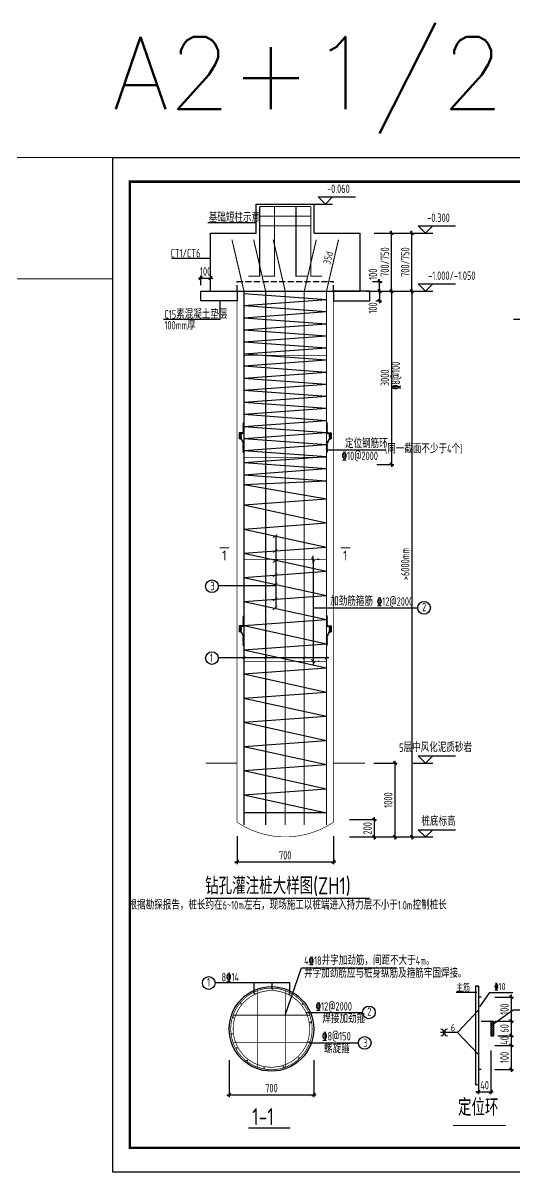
# Model space of a CAD drawing. Extents: x -3102990 to -851544, y -5293060 to -2540151.
# Drawn here: x -2544421 to -2524074, y -2672902 to -2625331 of the extents above; entities that cross this region are included whole.
import ezdxf
from ezdxf.enums import TextEntityAlignment as Align

# ---------------------------------------------------------------- set-up
doc = ezdxf.new("R2010")
doc.units = 0
doc.header["$LTSCALE"] = 1000
doc.header["$PDMODE"] = 1
doc.linetypes.add('DASH', pattern=[0.35, 0.25, -0.1])
doc.linetypes.add('DOTE', pattern=[2.42, 2, -0.2, 0.02, -0.2])
doc.layers.get('0').update_dxf_attribs({"linetype": 'CONTINUOUS'})
doc.layers.get('Defpoints').update_dxf_attribs({"linetype": 'CONTINUOUS'})
for name, color, linetype in [('5', 7, 'CONTINUOUS'), ('6', 3, 'CONTINUOUS'), ('AXIS', 253, 'DOTE'), ('BEAM_CON', 4, 'CONTINUOUS'), ('COLU', 7, 'CONTINUOUS'), ('DIM', 3, 'CONTINUOUS'), ('NUM', 7, 'CONTINUOUS'), ('PUB_TITLE', 4, 'CONTINUOUS'), ('REIN', 1, 'CONTINUOUS'), ('TEXT', 7, 'CONTINUOUS'), ('THICK', 6, 'CONTINUOUS'), ('THIN', 7, 'CONTINUOUS'), ('WELD', 7, 'CONTINUOUS')]:
    doc.layers.add(name, color=color, linetype=linetype)
doc.layers.add('yichutu', color=7, linetype='CONTINUOUS', true_color=0xffffff, plot=False)
doc.styles.add('HZTXT', font='txt.shx', dxfattribs={"width": 0.7, "height": 300, "bigfont": 'hztxt.shx'})
doc.styles.add('TSSD_Dimension', font='tssdeng.shx', dxfattribs={"width": 0.7, "bigfont": 'Hztxt.shx'})
doc.styles.add('TSSD_Label', font='tssdeng.shx', dxfattribs={"width": 0.75, "bigfont": 'hztxt.shx'})
doc.styles.add('TSSD_Rein', font='Tssdeng.shx', dxfattribs={"width": 0.75, "bigfont": 'hztxt.shx'})
doc.dimstyles.new('TSSD_10_100', dxfattribs={"dimtxt": 350, "dimasz": 100, "dimexe": 100, "dimexo": 250, "dimgap": 100, "dimtad": 1, "dimdec": 0, "dimlfac": 0.1, "dimzin": 0, "dimdsep": 46, "dimtxsty": 'TSSD_Dimension', "dimblk": 'ARCHTICK', "dimcen": 0, "dimdle": 100, "dimclrt": 7, "dimadec": 0, "dimazin": 0, "dimtfac": 1, "dimtdec": 0, "dimtix": 1, "dimtmove": 2, "dimatfit": 3, "dimldrblk": 'ARCHTICK', "dimfxl": 1, "dimtolj": 1, "dimtzin": 0, "dimarcsym": 0})
doc.dimstyles.new('TSSD_200_100', dxfattribs={"dimtxt": 350, "dimasz": 100, "dimexe": 100, "dimexo": 250, "dimgap": 100, "dimtad": 1, "dimdec": 0, "dimlfac": 2, "dimzin": 0, "dimdsep": 46, "dimtxsty": 'TSSD_Dimension', "dimblk": 'ARCHTICK', "dimcen": 0, "dimdle": 100, "dimclrt": 7, "dimadec": 0, "dimazin": 0, "dimtfac": 1, "dimtdec": 0, "dimtix": 1, "dimtmove": 2, "dimatfit": 3, "dimfxl": 1, "dimtolj": 1, "dimtzin": 0, "dimarcsym": 0})
doc.dimstyles.new('TSSD_25_100', dxfattribs={"dimtxt": 350, "dimasz": 100, "dimexe": 100, "dimexo": 250, "dimgap": 100, "dimtad": 1, "dimdec": 0, "dimlfac": 0.25, "dimzin": 0, "dimdsep": 46, "dimtxsty": 'TSSD_Dimension', "dimblk": 'ARCHTICK', "dimcen": 0, "dimdle": 100, "dimclrt": 7, "dimadec": 0, "dimazin": 0, "dimtfac": 1, "dimtdec": 0, "dimtix": 1, "dimtmove": 2, "dimatfit": 3, "dimfxl": 1, "dimtolj": 1, "dimtzin": 0, "dimarcsym": 0})
doc.dimstyles.new('TSSD_LEADER_STYLE_200.0', dxfattribs={"dimtxt": 700, "dimasz": 200, "dimexe": 200, "dimexo": 500, "dimgap": 0.09, "dimtad": 0, "dimtih": 1, "dimtoh": 1, "dimdec": 4, "dimzin": 0, "dimdsep": 46, "dimtxsty": 'Standard', "dimcen": 0.09, "dimdle": 200, "dimclrt": 7, "dimadec": 0, "dimazin": 0, "dimtfac": 1, "dimtdec": 4, "dimtofl": 0, "dimtmove": 0, "dimatfit": 3, "dimfxl": 1, "dimtolj": 1, "dimtzin": 0, "dimarcsym": 0})

# ---------------------------------------------------------------- blocks, each defined once
blk = doc.blocks.new('_ArchTick')
at = {"color": 0, "const_width": 0.5}
blk.add_lwpolyline([(-0.71, -0.71), (0.71, 0.71)], dxfattribs=at)
blk = doc.blocks.new('*D1799')
at = {"layer": 'Defpoints', "color": 0}
for p in [(-2531137, -2658312), (-2531141, -2659032), (-2529869, -2659032)]:
    blk.add_point(p, dxfattribs=at)
at = {"layer": 'DIM', "color": 0, "lineweight": -2}
for p, q in [((-2529869, -2658212), (-2529869, -2659132)), ((-2530887, -2658312), (-2529769, -2658312)), ((-2530891, -2659032), (-2529769, -2659032))]:
    blk.add_line(p, q, dxfattribs=at)
at = {"layer": 'DIM', "color": 0, "lineweight": -2, "xscale": 100, "yscale": 100, "zscale": 100}
for p, rotation in [((-2529869, -2658312), 90), ((-2529869, -2659032), 270)]:
    blk.add_blockref('_ArchTick', p, dxfattribs=dict(at, rotation=rotation))
at = {"layer": 'DIM', "color": 7, "insert": (-2530144, -2658672), "char_height": 350, "attachment_point": 5, "rotation": 90, "style": 'TSSD_Dimension'}
blk.add_mtext('\\A1;200', dxfattribs=at)
blk = doc.blocks.new('*D1800')
at = {"layer": 'Defpoints', "color": 0, "ltscale": 1.5}
for p in [(-2530183, -2636032), (-2529643, -2636032), (-2530183, -2636432)]:
    blk.add_point(p, dxfattribs=at)
at = {"layer": 'DIM', "color": 0, "lineweight": -2, "ltscale": 1.5}
for p, q in [((-2529643, -2636532), (-2529643, -2635932)), ((-2529933, -2636032), (-2529543, -2636032)), ((-2529933, -2636432), (-2529543, -2636432))]:
    blk.add_line(p, q, dxfattribs=at)
at = {"layer": 'DIM', "color": 0, "lineweight": -2, "ltscale": 1.5, "xscale": 100, "yscale": 100, "zscale": 100}
for p, rotation in [((-2529643, -2636032), 90), ((-2529643, -2636432), 270)]:
    blk.add_blockref('_ArchTick', p, dxfattribs=dict(at, rotation=rotation))
at = {"layer": 'DIM', "color": 7, "ltscale": 1.5, "insert": (-2529918, -2635733), "char_height": 350, "attachment_point": 5, "rotation": 90, "style": 'TSSD_Dimension'}
blk.add_mtext('\\A1;100', dxfattribs=at)
blk = doc.blocks.new('*D1801')
at = {"layer": 'Defpoints', "color": 0, "ltscale": 1.5}
for p in [(-2530122, -2634032), (-2529152, -2634032), (-2530122, -2636432)]:
    blk.add_point(p, dxfattribs=at)
at = {"layer": 'DIM', "color": 0, "lineweight": -2, "ltscale": 1.5}
for p, q in [((-2529152, -2636532), (-2529152, -2633932)), ((-2529872, -2634032), (-2529052, -2634032)), ((-2529872, -2636432), (-2529052, -2636432))]:
    blk.add_line(p, q, dxfattribs=at)
at = {"layer": 'DIM', "color": 0, "lineweight": -2, "ltscale": 1.5, "xscale": 100, "yscale": 100, "zscale": 100}
for p, rotation in [((-2529152, -2634032), 90), ((-2529152, -2636432), 270)]:
    blk.add_blockref('_ArchTick', p, dxfattribs=dict(at, rotation=rotation))
at = {"layer": 'DIM', "color": 7, "ltscale": 1.5, "insert": (-2529427, -2635232), "char_height": 350, "attachment_point": 5, "rotation": 90, "style": 'TSSD_Dimension'}
blk.add_mtext('\\A1;700/750', dxfattribs=at)
blk = doc.blocks.new('_DIMX')
blk.add_line((-150, 0), (150, 0))
at = {"const_width": 50}
blk.add_lwpolyline([(-70, -70), (70, 70)], dxfattribs=at)
blk = doc.blocks.new('*D1802')
at = {"layer": 'Defpoints', "color": 0}
for p in [(-2530135, -2655974), (-2530839, -2659032), (-2529014, -2659032)]:
    blk.add_point(p, dxfattribs=at)
at = {"layer": 'DIM', "color": 0, "lineweight": -2}
for p, q in [((-2529014, -2655874), (-2529014, -2659132)), ((-2529885, -2655974), (-2528914, -2655974)), ((-2530589, -2659032), (-2528914, -2659032))]:
    blk.add_line(p, q, dxfattribs=at)
at = {"layer": 'DIM', "color": 0, "lineweight": -2, "xscale": 100, "yscale": 100, "zscale": 100}
for p, rotation in [((-2529014, -2655974), 90), ((-2529014, -2659032), 270)]:
    blk.add_blockref('_ArchTick', p, dxfattribs=dict(at, rotation=rotation))
at = {"layer": 'DIM', "color": 7, "insert": (-2529289, -2657503), "char_height": 350, "attachment_point": 5, "rotation": 90, "style": 'TSSD_Dimension'}
blk.add_mtext('\\A1;1000', dxfattribs=at)
blk = doc.blocks.new('*D1803')
at = {"layer": 'Defpoints', "color": 0}
for p in [(-2535552, -2658745), (-2531556, -2658745), (-2531556, -2660058)]:
    blk.add_point(p, dxfattribs=at)
at = {"layer": 'DIM', "color": 0, "lineweight": -2}
for p, q in [((-2535552, -2658995), (-2535552, -2660158)), ((-2531556, -2658995), (-2531556, -2660158)), ((-2535652, -2660058), (-2531456, -2660058))]:
    blk.add_line(p, q, dxfattribs=at)
at = {"layer": 'DIM', "color": 0, "lineweight": -2, "xscale": 100, "yscale": 100, "zscale": 100, "rotation": 180}
blk.add_blockref('_ArchTick', (-2535552, -2660058), dxfattribs=at)
at = {"layer": 'DIM', "color": 0, "lineweight": -2, "xscale": 100, "yscale": 100, "zscale": 100}
blk.add_blockref('_ArchTick', (-2531556, -2660058), dxfattribs=at)
at = {"layer": 'DIM', "color": 7, "insert": (-2533554, -2659783), "char_height": 350, "attachment_point": 5, "style": 'TSSD_Dimension'}
blk.add_mtext('\\A1;700', dxfattribs=at)
blk = doc.blocks.new('*D1804')
at = {"layer": 'Defpoints', "color": 0}
for p in [(-2530014, -2636432), (-2530014, -2643612), (-2529152, -2643612)]:
    blk.add_point(p, dxfattribs=at)
at = {"layer": 'DIM', "color": 0, "lineweight": -2}
for p, q in [((-2529152, -2636332), (-2529152, -2643712)), ((-2529764, -2636432), (-2529052, -2636432)), ((-2529764, -2643612), (-2529052, -2643612))]:
    blk.add_line(p, q, dxfattribs=at)
at = {"layer": 'DIM', "color": 0, "lineweight": -2, "xscale": 100, "yscale": 100, "zscale": 100}
for p, rotation in [((-2529152, -2636432), 90), ((-2529152, -2643612), 270)]:
    blk.add_blockref('_ArchTick', p, dxfattribs=dict(at, rotation=rotation))
at = {"layer": 'DIM', "color": 7, "insert": (-2529427, -2640022), "char_height": 350, "attachment_point": 5, "rotation": 90, "style": 'TSSD_Dimension'}
blk.add_mtext('\\A1;3000', dxfattribs=at)
blk = doc.blocks.new('*D1805')
at = {"layer": 'Defpoints', "color": 0}
for p in [(-2530454, -2636432), (-2531098, -2659032), (-2528308, -2659032)]:
    blk.add_point(p, dxfattribs=at)
at = {"layer": 'DIM', "color": 0, "lineweight": -2}
for p, q in [((-2528308, -2636332), (-2528308, -2659132)), ((-2530204, -2636432), (-2528208, -2636432)), ((-2530848, -2659032), (-2528208, -2659032))]:
    blk.add_line(p, q, dxfattribs=at)
at = {"layer": 'DIM', "color": 0, "lineweight": -2, "xscale": 100, "yscale": 100, "zscale": 100}
for p, rotation in [((-2528308, -2636432), 90), ((-2528308, -2659032), 270)]:
    blk.add_blockref('_ArchTick', p, dxfattribs=dict(at, rotation=rotation))
at = {"layer": 'DIM', "color": 7, "insert": (-2528583, -2647732), "char_height": 350, "attachment_point": 5, "rotation": 90, "style": 'TSSD_Dimension'}
blk.add_mtext('\\A1;>6000mm', dxfattribs=at)
blk = doc.blocks.new('*D1806')
at = {"layer": 'Defpoints', "color": 0, "ltscale": 1.5}
for p in [(-2529778, -2634032), (-2528308, -2634032), (-2529778, -2636432)]:
    blk.add_point(p, dxfattribs=at)
at = {"layer": 'DIM', "color": 0, "lineweight": -2, "ltscale": 1.5}
for p, q in [((-2528308, -2636532), (-2528308, -2633932)), ((-2529528, -2634032), (-2528208, -2634032)), ((-2529528, -2636432), (-2528208, -2636432))]:
    blk.add_line(p, q, dxfattribs=at)
at = {"layer": 'DIM', "color": 0, "lineweight": -2, "ltscale": 1.5, "xscale": 100, "yscale": 100, "zscale": 100}
for p, rotation in [((-2528308, -2634032), 90), ((-2528308, -2636432), 270)]:
    blk.add_blockref('_ArchTick', p, dxfattribs=dict(at, rotation=rotation))
at = {"layer": 'DIM', "color": 7, "ltscale": 1.5, "insert": (-2528583, -2635232), "char_height": 350, "attachment_point": 5, "rotation": 90, "style": 'TSSD_Dimension'}
blk.add_mtext('\\A1;700/750', dxfattribs=at)
blk = doc.blocks.new('*D1807')
at = {"layer": 'Defpoints', "color": 0}
for p in [(-2535875, -2668016), (-2532375, -2668016), (-2532375, -2669702)]:
    blk.add_point(p, dxfattribs=at)
at = {"layer": 'DIM', "color": 0, "lineweight": -2}
for p, q in [((-2535875, -2668266), (-2535875, -2669802)), ((-2532375, -2668266), (-2532375, -2669802)), ((-2535975, -2669702), (-2532275, -2669702))]:
    blk.add_line(p, q, dxfattribs=at)
at = {"layer": 'DIM', "color": 0, "lineweight": -2, "xscale": 100, "yscale": 100, "zscale": 100, "rotation": 180}
blk.add_blockref('_ArchTick', (-2535875, -2669702), dxfattribs=at)
at = {"layer": 'DIM', "color": 0, "lineweight": -2, "xscale": 100, "yscale": 100, "zscale": 100}
blk.add_blockref('_ArchTick', (-2532375, -2669702), dxfattribs=at)
at = {"layer": 'DIM', "color": 7, "insert": (-2534125, -2669427), "char_height": 350, "attachment_point": 5, "style": 'TSSD_Dimension'}
blk.add_mtext('\\A1;700', dxfattribs=at)
blk = doc.blocks.new('*D1808')
at = {"layer": 'Defpoints', "color": 0}
for p in [(-2525120, -2665659), (-2525120, -2666659), (-2524195, -2666659)]:
    blk.add_point(p, dxfattribs=at)
at = {"layer": 'DIM', "color": 0, "lineweight": -2}
for p, q in [((-2524870, -2665659), (-2524095, -2665659)), ((-2524195, -2665559), (-2524195, -2666759)), ((-2524870, -2666659), (-2524095, -2666659))]:
    blk.add_line(p, q, dxfattribs=at)
at = {"layer": 'DIM', "color": 0, "lineweight": -2, "xscale": 100, "yscale": 100, "zscale": 100}
for p, rotation in [((-2524195, -2665659), 90), ((-2524195, -2666659), 270)]:
    blk.add_blockref('_ArchTick', p, dxfattribs=dict(at, rotation=rotation))
at = {"layer": 'DIM', "color": 7, "insert": (-2524470, -2666159), "char_height": 350, "attachment_point": 5, "rotation": 90, "style": 'TSSD_Dimension'}
blk.add_mtext('\\A1;100', dxfattribs=at)
blk = doc.blocks.new('*D1809')
at = {"layer": 'Defpoints', "color": 0}
for p in [(-2525120, -2666659), (-2524990, -2667259), (-2524195, -2667259)]:
    blk.add_point(p, dxfattribs=at)
at = {"layer": 'DIM', "color": 0, "lineweight": -2}
for p, q in [((-2524870, -2666659), (-2524095, -2666659)), ((-2524195, -2666559), (-2524195, -2667359)), ((-2524740, -2667259), (-2524095, -2667259))]:
    blk.add_line(p, q, dxfattribs=at)
at = {"layer": 'DIM', "color": 0, "lineweight": -2, "xscale": 100, "yscale": 100, "zscale": 100}
for p, rotation in [((-2524195, -2666659), 90), ((-2524195, -2667259), 270)]:
    blk.add_blockref('_ArchTick', p, dxfattribs=dict(at, rotation=rotation))
at = {"layer": 'DIM', "color": 7, "insert": (-2524470, -2666959), "char_height": 350, "attachment_point": 5, "rotation": 90, "style": 'TSSD_Dimension'}
blk.add_mtext('\\A1;60', dxfattribs=at)
blk = doc.blocks.new('*D1810')
at = {"layer": 'Defpoints', "color": 0}
for p in [(-2524990, -2667259), (-2525120, -2667659), (-2524195, -2667659)]:
    blk.add_point(p, dxfattribs=at)
at = {"layer": 'DIM', "color": 0, "lineweight": -2}
for p, q in [((-2524740, -2667259), (-2524095, -2667259)), ((-2524195, -2667259), (-2524195, -2667159)), ((-2524195, -2667259), (-2524195, -2667659)), ((-2524870, -2667659), (-2524095, -2667659)), ((-2524195, -2667659), (-2524195, -2667759))]:
    blk.add_line(p, q, dxfattribs=at)
at = {"layer": 'DIM', "color": 0, "lineweight": -2, "xscale": 100, "yscale": 100, "zscale": 100}
for p, rotation in [((-2524195, -2667259), 270), ((-2524195, -2667659), 90)]:
    blk.add_blockref('_ArchTick', p, dxfattribs=dict(at, rotation=rotation))
at = {"layer": 'DIM', "color": 7, "insert": (-2524470, -2667459), "char_height": 350, "attachment_point": 5, "rotation": 90, "style": 'TSSD_Dimension'}
blk.add_mtext('\\A1;40', dxfattribs=at)
blk = doc.blocks.new('*D1811')
at = {"layer": 'Defpoints', "color": 0}
for p in [(-2525120, -2667659), (-2525120, -2668659), (-2524195, -2668659)]:
    blk.add_point(p, dxfattribs=at)
at = {"layer": 'DIM', "color": 0, "lineweight": -2}
for p, q in [((-2524870, -2667659), (-2524095, -2667659)), ((-2524195, -2667559), (-2524195, -2668759)), ((-2524870, -2668659), (-2524095, -2668659))]:
    blk.add_line(p, q, dxfattribs=at)
at = {"layer": 'DIM', "color": 0, "lineweight": -2, "xscale": 100, "yscale": 100, "zscale": 100}
for p, rotation in [((-2524195, -2667659), 90), ((-2524195, -2668659), 270)]:
    blk.add_blockref('_ArchTick', p, dxfattribs=dict(at, rotation=rotation))
at = {"layer": 'DIM', "color": 7, "insert": (-2524470, -2668159), "char_height": 350, "attachment_point": 5, "rotation": 90, "style": 'TSSD_Dimension'}
blk.add_mtext('\\A1;100', dxfattribs=at)
blk = doc.blocks.new('*D1812')
at = {"layer": 'Defpoints', "color": 0}
for p in [(-2525036, -2667625), (-2525553, -2669025), (-2525036, -2669581)]:
    blk.add_point(p, dxfattribs=at)
at = {"layer": 'DIM', "color": 0, "lineweight": -2}
for p, q in [((-2525036, -2667875), (-2525036, -2669681)), ((-2525553, -2669581), (-2525653, -2669581)), ((-2525553, -2669275), (-2525553, -2669681)), ((-2525553, -2669581), (-2525036, -2669581)), ((-2525036, -2669581), (-2524936, -2669581))]:
    blk.add_line(p, q, dxfattribs=at)
at = {"layer": 'DIM', "color": 0, "lineweight": -2, "xscale": 100, "yscale": 100, "zscale": 100}
blk.add_blockref('_ArchTick', (-2525553, -2669581), dxfattribs=at)
at = {"layer": 'DIM', "color": 0, "lineweight": -2, "xscale": 100, "yscale": 100, "zscale": 100, "rotation": 180}
blk.add_blockref('_ArchTick', (-2525036, -2669581), dxfattribs=at)
at = {"layer": 'DIM', "color": 7, "insert": (-2525294, -2669306), "char_height": 350, "attachment_point": 5, "style": 'TSSD_Dimension'}
blk.add_mtext('\\A1;40', dxfattribs=at)
blk = doc.blocks.new('*D1797')
at = {"layer": 'Defpoints', "color": 0, "ltscale": 1.5}
for p in [(-2530054, -2636432), (-2530054, -2636832), (-2529649, -2636832)]:
    blk.add_point(p, dxfattribs=at)
at = {"layer": 'DIM', "color": 0, "lineweight": -2, "ltscale": 1.5}
for p, q in [((-2529649, -2636332), (-2529649, -2636932)), ((-2529804, -2636432), (-2529549, -2636432)), ((-2529804, -2636832), (-2529549, -2636832))]:
    blk.add_line(p, q, dxfattribs=at)
at = {"layer": 'DIM', "color": 0, "lineweight": -2, "ltscale": 1.5, "xscale": 100, "yscale": 100, "zscale": 100}
for p, rotation in [((-2529649, -2636432), 90), ((-2529649, -2636832), 270)]:
    blk.add_blockref('_ArchTick', p, dxfattribs=dict(at, rotation=rotation))
at = {"layer": 'DIM', "color": 7, "ltscale": 1.5, "insert": (-2529924, -2637131), "char_height": 350, "attachment_point": 5, "rotation": 90, "style": 'TSSD_Dimension'}
blk.add_mtext('\\A1;100', dxfattribs=at)
blk = doc.blocks.new('*D1798')
at = {"layer": 'Defpoints', "color": 0, "ltscale": 1.5}
for p in [(-2536654, -2635892), (-2537054, -2636432), (-2536654, -2636432)]:
    blk.add_point(p, dxfattribs=at)
at = {"layer": 'DIM', "color": 0, "lineweight": -2, "ltscale": 1.5}
for p, q in [((-2537054, -2635892), (-2537154, -2635892)), ((-2537054, -2636182), (-2537054, -2635792)), ((-2537054, -2635892), (-2536654, -2635892)), ((-2536654, -2636182), (-2536654, -2635792)), ((-2536654, -2635892), (-2536554, -2635892))]:
    blk.add_line(p, q, dxfattribs=at)
at = {"layer": 'DIM', "color": 0, "lineweight": -2, "ltscale": 1.5, "xscale": 100, "yscale": 100, "zscale": 100}
blk.add_blockref('_ArchTick', (-2537054, -2635892), dxfattribs=at)
at = {"layer": 'DIM', "color": 0, "lineweight": -2, "ltscale": 1.5, "xscale": 100, "yscale": 100, "zscale": 100, "rotation": 180}
blk.add_blockref('_ArchTick', (-2536654, -2635892), dxfattribs=at)
at = {"layer": 'DIM', "color": 7, "ltscale": 1.5, "insert": (-2536854, -2635617), "char_height": 350, "attachment_point": 5, "style": 'TSSD_Dimension'}
blk.add_mtext('\\A1;100', dxfattribs=at)
blk = doc.blocks.new('A$C18BE6784')
at = {"layer": 'PUB_TITLE'}
blk.add_lwpolyline([(0, 0), (0, 42000), (89100, 42000), (89100, 0)], close=True, dxfattribs=at)
at = {"layer": 'PUB_TITLE', "const_width": 100}
blk.add_lwpolyline([(88100, 1000), (88100, 41000), (713, 41000), (713, 1000), (88100, 1000)], dxfattribs=at)
blk = doc.blocks.new('yct-891-420-89100-42000-100-2004.0')
at = {"layer": 'yichutu', "color": 7, "true_color": 0xffffff}
blk.add_lwpolyline([(0, 0), (0, 42000), (89100, 42000), (89100, 0)], close=True, dxfattribs=at)
at = {"layer": 'yichutu', "color": 7, "true_color": 0xffffff, "style": 'HZTXT'}
blk.add_text('A2+1/2 1:100', height=3000, dxfattribs=at).set_placement((0, 44000))

msp = doc.modelspace()

# ---------------------------------------------------------------- hatches: boundary and pattern name
at = {"layer": 'COLU'}
h = msp.add_hatch(dxfattribs=at)
h.set_pattern_fill('ANSI31', color=256, scale=200, style=0)
h.set_pattern_definition([(135, (-2609621.466, -2663020.996), (17.6776695, 17.6776695), [])])
h.paths.add_polyline_path([(-2535417.72, -2642300.87), (-2535310.82, -2642300.87), (-2535310.82, -2641900.87), (-2535264.27, -2641900.87), (-2535264.27, -2642339.07), (-2535371.17, -2642339.07), (-2535371.17, -2642540.87), (-2535264.27, -2642700.87), (-2535264.27, -2643100.87), (-2535310.82, -2643100.87), (-2535310.82, -2642700.87), (-2535417.72, -2642540.87)])
h = msp.add_hatch(dxfattribs=at)
h.set_pattern_fill('ANSI31', color=256, scale=200, style=0)
h.set_pattern_definition([(45, (-2457487.076, -2663020.996), (-17.6776695, 17.6776695), [])])
h.paths.add_polyline_path([(-2531690.82, -2642300.87), (-2531797.72, -2642300.87), (-2531797.72, -2641900.87), (-2531844.27, -2641900.87), (-2531844.27, -2642339.07), (-2531737.37, -2642339.07), (-2531737.37, -2642540.87), (-2531844.27, -2642700.87), (-2531844.27, -2643100.87), (-2531797.72, -2643100.87), (-2531797.72, -2642700.87), (-2531690.82, -2642540.87)])
h = msp.add_hatch(dxfattribs=at)
h.set_pattern_fill('ANSI31', color=256, scale=200, style=0)
h.set_pattern_definition([(135, (-2563257.865, -2650693.608), (17.67767, 17.67767), [])])
h.paths.add_polyline_path([(-2535464.27, -2642300.87), (-2535417.72, -2642300.87), (-2535417.72, -2642540.87), (-2535464.27, -2642540.87)])
h = msp.add_hatch(dxfattribs=at)
h.set_pattern_fill('ANSI31', color=256, scale=200, style=0)
h.set_pattern_definition([(45, (-2503850.677, -2650693.608), (-17.67767, 17.67767), [])])
h.paths.add_polyline_path([(-2531644.27, -2642300.87), (-2531690.82, -2642300.87), (-2531690.82, -2642540.87), (-2531644.27, -2642540.87)])
h = msp.add_hatch(dxfattribs=at)
h.set_pattern_fill('ANSI31', color=256, scale=200, style=0)
h.set_pattern_definition([(135, (-2609621.466, -2671012.559), (17.6776695, 17.6776695), [])])
h.paths.add_polyline_path([(-2535417.72, -2650292.43), (-2535310.82, -2650292.43), (-2535310.82, -2649892.43), (-2535264.27, -2649892.43), (-2535264.27, -2650330.63), (-2535371.17, -2650330.63), (-2535371.17, -2650532.43), (-2535264.27, -2650692.43), (-2535264.27, -2651092.43), (-2535310.82, -2651092.43), (-2535310.82, -2650692.43), (-2535417.72, -2650532.43)])
h = msp.add_hatch(dxfattribs=at)
h.set_pattern_fill('ANSI31', color=256, scale=200, style=0)
h.set_pattern_definition([(45, (-2457487.076, -2671012.559), (-17.6776695, 17.6776695), [])])
h.paths.add_polyline_path([(-2531690.82, -2650292.43), (-2531797.72, -2650292.43), (-2531797.72, -2649892.43), (-2531844.27, -2649892.43), (-2531844.27, -2650330.63), (-2531737.37, -2650330.63), (-2531737.37, -2650532.43), (-2531844.27, -2650692.43), (-2531844.27, -2651092.43), (-2531797.72, -2651092.43), (-2531797.72, -2650692.43), (-2531690.82, -2650532.43)])
h = msp.add_hatch(dxfattribs=at)
h.set_pattern_fill('ANSI31', color=256, scale=200, style=0)
h.set_pattern_definition([(135, (-2563257.865, -2658685.17), (17.67767, 17.67767), [])])
h.paths.add_polyline_path([(-2535464.27, -2650292.43), (-2535417.72, -2650292.43), (-2535417.72, -2650532.43), (-2535464.27, -2650532.43)])
h = msp.add_hatch(dxfattribs=at)
h.set_pattern_fill('ANSI31', color=256, scale=200, style=0)
h.set_pattern_definition([(45, (-2503850.677, -2658685.17), (-17.67767, 17.67767), [])])
h.paths.add_polyline_path([(-2531644.27, -2650292.43), (-2531690.82, -2650292.43), (-2531690.82, -2650532.43), (-2531644.27, -2650532.43)])
h = msp.add_hatch(dxfattribs=at)
h.set_pattern_fill('ANSI31', color=256, scale=500, style=0)
h.set_pattern_definition([(45, (-2455435.83, -2687640.354), (-44.194174, 44.194174), [])])
h.paths.add_polyline_path([(-2524919.82, -2666658.5), (-2525036.19, -2666658.5), (-2525036.19, -2667258.5), (-2524919.82, -2667258.5)])

# ---------------------------------------------------------------- linework, layer by layer
for p, q in [((-2534754.27, -2634032.04), (-2534754.27, -2632832.04)), ((-2534754.27, -2632832.04), (-2532354.27, -2632832.04)), ((-2532354.27, -2634032.04), (-2532354.27, -2632832.04)), ((-2536654.27, -2636432.04), (-2536654.27, -2634032.04)), ((-2536654.27, -2634032.04), (-2534754.27, -2634032.04)), ((-2532354.27, -2634032.04), (-2530454.27, -2634032.04)), ((-2530454.27, -2636432.04), (-2530454.27, -2634032.04)), ((-2536654.27, -2636432.04), (-2530454.27, -2636432.04)), ((-2535264.27, -2644432.04), (-2531844.27, -2645032.04)), ((-2535264.27, -2645282.04), (-2531844.27, -2646032.04)), ((-2535264.27, -2646282.04), (-2531844.27, -2647032.04)), ((-2533942.67, -2646561.78), (-2533942.67, -2649536.05)), ((-2535264.27, -2647282.04), (-2531844.27, -2648032.04)), ((-2535264.27, -2648282.04), (-2531844.27, -2649032.04)), ((-2535264.27, -2649282.04), (-2531844.27, -2650032.04)), ((-2535264.27, -2650282.04), (-2531844.27, -2651032.04)), ((-2535264.27, -2651282.04), (-2531844.27, -2652032.04)), ((-2535264.27, -2652282.04), (-2531844.27, -2653032.04)), ((-2535264.27, -2653282.04), (-2531844.27, -2654032.04)), ((-2535264.27, -2654282.04), (-2531844.27, -2655032.04)), ((-2535264.27, -2655282.04), (-2531844.27, -2656032.04)), ((-2535264.27, -2656282.04), (-2531844.27, -2657032.04)), ((-2535264.27, -2657282.04), (-2531844.27, -2658032.04)), ((-2531844.27, -2658032.04), (-2535264.27, -2658032.04))]:
    msp.add_line(p, q)
at = {"linetype": 'DASH'}
for p, q in [((-2535552.1, -2636032.04), (-2531556.45, -2636032.04)), ((-2535552.1, -2636432.04), (-2535552.1, -2636032.04)), ((-2531556.45, -2636432.04), (-2531556.45, -2636032.04))]:
    msp.add_line(p, q, dxfattribs=at)
at = {"color": 0, "linetype": 'ByBlock'}
for p, q in [((-2532399.65, -2647536.1), (-2532399.65, -2651753.77)), ((-2532234.39, -2647535.1), (-2532149.65, -2647535.1)), ((-2532209.34, -2651754.77), (-2532149.65, -2651754.77))]:
    msp.add_line(p, q, dxfattribs=at)
for points, const_width in [([(-2535264.27, -2639095.77), (-2531844.27, -2639095.77)], 30), ([(-2535264.27, -2643315.43), (-2531844.27, -2643315.43)], 30), ([(-2534067.26, -2646644.75), (-2533881.4, -2646511.63)], 40), ([(-2534067.26, -2647253.6), (-2533881.4, -2647120.48)], 40), ([(-2535264.27, -2647535.1), (-2531844.27, -2647535.1)], 30), ([(-2534067.26, -2647672.22), (-2533881.4, -2647539.1)], 40), ([(-2534067.26, -2648258.68), (-2533881.4, -2648125.56)], 40), ([(-2534067.26, -2648642.72), (-2533881.4, -2648509.6)], 40), ([(-2534067.26, -2649256.72), (-2533881.4, -2649123.6)], 40), ([(-2534067.26, -2649622.92), (-2533881.4, -2649489.8)], 40), ([(-2535312.52, -2651666.77), (-2535207.5, -2651561.81)], 40), ([(-2534407.36, -2651659.27), (-2534302.33, -2651554.31)], 40), ([(-2532809.55, -2651674.26), (-2532704.52, -2651569.31)], 40), ([(-2531904.38, -2651681.76), (-2531799.36, -2651576.8)], 40), ([(-2535264.27, -2651754.77), (-2531844.27, -2651754.77)], 30), ([(-2535552.1, -2655974.43), (-2536849.59, -2655974.43)], 50), ([(-2531556.45, -2655974.43), (-2530250.26, -2655974.43)], 50)]:
    msp.add_lwpolyline(points, dxfattribs=dict(const_width=const_width))
for centre, start, end in [((-2527111.81, -2667125.06), 270, 90), ((-2526831.81, -2667125.06), 90, 270)]:
    msp.add_arc(centre, 140, start, end, dxfattribs=at)
at = {"layer": '5', "const_width": 25}
for points in [[(-2535552.1, -2658420.65), (-2535552.1, -2636432.04)], [(-2531556.44, -2658420.65), (-2531556.45, -2636432.04)]]:
    msp.add_lwpolyline(points, dxfattribs=at)
msp.add_lwpolyline([(-2535552.1, -2658420.65, 0.3044517), (-2531556.44, -2658420.65, 0.13819462)], format="xyb", dxfattribs=at)
at = {"layer": '5', "color": 7}
msp.add_circle((-2534125.35, -2666978.11), 1750, dxfattribs=at)
at = {"layer": '6'}
for p, q in [((-2535264.27, -2636532.04), (-2531844.27, -2636782.04)), ((-2535264.27, -2637032.04), (-2531844.27, -2636782.04)), ((-2535264.27, -2637032.04), (-2531844.27, -2637282.04)), ((-2535264.27, -2637532.04), (-2531844.27, -2637282.04)), ((-2535264.27, -2637532.04), (-2531844.27, -2637782.04)), ((-2535264.27, -2638032.04), (-2531844.27, -2637782.04)), ((-2535264.27, -2638032.04), (-2531844.27, -2638282.04)), ((-2535264.27, -2638532.04), (-2531844.27, -2638282.04)), ((-2535264.27, -2638532.04), (-2531844.27, -2638782.04)), ((-2535264.27, -2639032.04), (-2531844.27, -2638782.04)), ((-2535264.27, -2639032.04), (-2531844.27, -2639282.04)), ((-2535264.27, -2639532.04), (-2531844.27, -2639282.04)), ((-2535264.27, -2639532.04), (-2531844.27, -2639782.04)), ((-2535264.27, -2640032.04), (-2531844.27, -2639782.04)), ((-2535264.27, -2640032.04), (-2531844.27, -2640282.04)), ((-2535264.27, -2640532.04), (-2531844.27, -2640282.04)), ((-2535264.27, -2640532.04), (-2531844.27, -2640782.04)), ((-2535264.27, -2641032.04), (-2531844.27, -2640782.04)), ((-2535264.27, -2641032.04), (-2531844.27, -2641282.04)), ((-2535264.27, -2641532.04), (-2531844.27, -2641282.04)), ((-2535264.27, -2641532.04), (-2531844.27, -2641782.04)), ((-2535264.27, -2642032.04), (-2531844.27, -2641782.04)), ((-2535264.27, -2642032.04), (-2531844.27, -2642282.04)), ((-2535264.27, -2642532.04), (-2531844.27, -2642282.04)), ((-2535264.27, -2642532.04), (-2531844.27, -2642782.04)), ((-2535264.27, -2643032.04), (-2531844.27, -2642782.04)), ((-2535264.27, -2643032.04), (-2531844.27, -2643282.04)), ((-2535264.27, -2643532.04), (-2531844.27, -2643282.04)), ((-2535264.27, -2643532.04), (-2531844.27, -2643782.04)), ((-2535264.27, -2644032.04), (-2531844.27, -2643782.04)), ((-2535264.27, -2644032.04), (-2531844.27, -2644282.04)), ((-2535264.27, -2644432.04), (-2531844.27, -2644282.04)), ((-2535264.27, -2645282.04), (-2531844.27, -2645032.04)), ((-2535264.27, -2646282.04), (-2531844.27, -2646032.04)), ((-2535264.27, -2647282.04), (-2531844.27, -2647032.04)), ((-2535264.27, -2648282.04), (-2531844.27, -2648032.04)), ((-2535264.27, -2649282.04), (-2531844.27, -2649032.04)), ((-2535264.27, -2650282.04), (-2531844.27, -2650032.04)), ((-2535264.27, -2651282.04), (-2531844.27, -2651032.04)), ((-2535264.27, -2652282.04), (-2531844.27, -2652032.04)), ((-2535264.27, -2653282.04), (-2531844.27, -2653032.04)), ((-2535264.27, -2654282.04), (-2531844.27, -2654032.04)), ((-2535264.27, -2655282.04), (-2531844.27, -2655032.04)), ((-2535264.27, -2656282.04), (-2531844.27, -2656032.04)), ((-2535264.27, -2657282.04), (-2531844.27, -2657032.04))]:
    msp.add_line(p, q, dxfattribs=at)
at = {"layer": 'AXIS', "linetype": 'DOTE', "lineweight": 5, "ltscale": 2}
msp.add_line((-2529532.67, -2659032.04), (-2528616.15, -2659032.04), dxfattribs=at)
at = {"layer": 'BEAM_CON', "lineweight": 5, "ltscale": 1.5}
msp.add_lwpolyline([(-2548137.82, -2630902.4), (-2540703.83, -2630902.4), (-2540703.83, -2635920.73), (-2548137.82, -2635920.73)], close=True, dxfattribs=at)
at = {"layer": 'COLU'}
for p, q in [((-2535310.82, -2641900.87), (-2535264.27, -2641900.87)), ((-2531797.72, -2641900.87), (-2531844.27, -2641900.87)), ((-2535310.82, -2642300.87), (-2535464.27, -2642300.87)), ((-2535464.27, -2642300.87), (-2535464.27, -2642540.87)), ((-2535417.72, -2642540.87), (-2535464.27, -2642540.87)), ((-2535417.72, -2642300.87), (-2535417.72, -2642540.87)), ((-2531797.72, -2642300.87), (-2531644.27, -2642300.87)), ((-2531690.82, -2642300.87), (-2531690.82, -2642540.87)), ((-2531690.82, -2642540.87), (-2531644.27, -2642540.87)), ((-2531644.27, -2642300.87), (-2531644.27, -2642540.87)), ((-2531797.72, -2643005.33), (-2529398.56, -2643005.33)), ((-2535310.82, -2643100.87), (-2535264.27, -2643100.87)), ((-2531797.72, -2643100.87), (-2531844.27, -2643100.87)), ((-2535310.82, -2649892.43), (-2535264.27, -2649892.43)), ((-2531797.72, -2649892.43), (-2531844.27, -2649892.43)), ((-2535310.82, -2650292.43), (-2535464.27, -2650292.43)), ((-2535464.27, -2650292.43), (-2535464.27, -2650532.43)), ((-2535417.72, -2650532.43), (-2535464.27, -2650532.43)), ((-2535417.72, -2650292.43), (-2535417.72, -2650532.43)), ((-2531797.72, -2650292.43), (-2531644.27, -2650292.43)), ((-2531690.82, -2650292.43), (-2531690.82, -2650532.43)), ((-2531690.82, -2650532.43), (-2531644.27, -2650532.43)), ((-2531644.27, -2650292.43), (-2531644.27, -2650532.43)), ((-2535310.82, -2651092.43), (-2535264.27, -2651092.43)), ((-2531797.72, -2651092.43), (-2531844.27, -2651092.43)), ((-2525668.95, -2665214.75), (-2525668.95, -2669282.72)), ((-2525552.57, -2665214.75), (-2525552.57, -2669282.72)), ((-2525622.02, -2665475.23), (-2526470.75, -2665475.23)), ((-2525436.19, -2665658.5), (-2525552.57, -2665658.5)), ((-2525493.46, -2666063.31), (-2525072.4, -2665476.39)), ((-2525072.4, -2665476.39), (-2524128.16, -2665476.39)), ((-2525552.57, -2666206.25), (-2526420.94, -2667125.06)), ((-2524960.36, -2666790.56), (-2524105.74, -2666191.71)), ((-2524105.74, -2666191.71), (-2522139.66, -2666191.71)), ((-2525436.19, -2666658.5), (-2524919.82, -2666658.5)), ((-2525036.19, -2666658.5), (-2525036.19, -2667258.5)), ((-2524919.82, -2666658.5), (-2524919.82, -2667258.5)), ((-2525036.19, -2667258.5), (-2524919.82, -2667258.5)), ((-2525436.19, -2668658.5), (-2525552.57, -2668658.5))]:
    msp.add_line(p, q, dxfattribs=at)
at = {"layer": 'COLU', "linetype": 'ByBlock'}
for p, q in [((-2533555.04, -2666407.81, 48), (-2532885.73, -2664450.02, 48)), ((-2532885.73, -2664450.02, 48), (-2528926.28, -2664450.02, 48))]:
    msp.add_line(p, q, dxfattribs=at)
at = {"layer": 'COLU'}
for points in [[(-2537054.27, -2636432.04), (-2535552.1, -2636432.04), (-2535552.1, -2636832.04), (-2537054.27, -2636832.04)], [(-2530054.27, -2636432.04), (-2531556.45, -2636432.04), (-2531556.45, -2636832.04), (-2530054.27, -2636832.04)]]:
    msp.add_lwpolyline(points, close=True, dxfattribs=at)
at = {"layer": 'Defpoints', "color": 0, "linetype": 'ByBlock'}
for p in [(-2532534.39, -2647535.1), (-2532509.34, -2651754.77), (-2532399.65, -2651754.77)]:
    msp.add_point(p, dxfattribs=at)
at = {"layer": 'NUM', "const_width": 50}
for points in [[(-2536875.28, -2661571.38), (-2530054.44, -2661571.38)], [(-2535087.39, -2671081.49), (-2533342.8, -2671081.49)]]:
    msp.add_lwpolyline(points, dxfattribs=at)
at = {"layer": 'NUM', "color": 0, "linetype": 'ByBlock', "const_width": 50}
msp.add_lwpolyline([(-2526606.36, -2670979.01), (-2524415.79, -2670979.01)], dxfattribs=at)
at = {"layer": 'REIN', "ltscale": 0.5, "const_width": 45}
for points in [[(-2534613.1, -2632933.83), (-2534613.1, -2635814.32), (-2535079.92, -2635814.32)], [(-2534613.1, -2632933.83), (-2532495.44, -2632933.83)], [(-2533999.04, -2632933.83), (-2533999.04, -2635814.32), (-2534465.86, -2635814.32)], [(-2533109.5, -2632933.83), (-2533109.5, -2635814.32), (-2532642.68, -2635814.32)], [(-2532495.44, -2632933.83), (-2532495.44, -2635814.32), (-2532028.62, -2635814.32)], [(-2534613.1, -2633333.83), (-2532495.44, -2633333.83)], [(-2534613.1, -2633333.83), (-2532495.44, -2633333.83)], [(-2534613.1, -2633733.83), (-2532495.44, -2633733.83)], [(-2534613.1, -2633733.83), (-2532495.44, -2633733.83)], [(-2534366.71, -2658533.56), (-2534366.7, -2636432.04), (-2534863.78, -2634301.52)], [(-2533554.27, -2658533.56), (-2533554.27, -2636432.04), (-2534051.35, -2634301.52)], [(-2532765.27, -2658533.56), (-2532765.27, -2636432.04), (-2532268.19, -2634301.52)], [(-2531844.27, -2658533.56), (-2531844.27, -2636432.04), (-2531347.19, -2634301.52)]]:
    msp.add_lwpolyline(points, dxfattribs=at)
at = {"layer": 'REIN', "ltscale": 0.5, "const_width": 45, "elevation": 48}
msp.add_lwpolyline([(-2535264.27, -2658533.56), (-2535264.27, -2636432.04), (-2535761.35, -2634301.52)], dxfattribs=at)
at = {"layer": 'REIN', "color": 0}
for points, const_width in [([(-2535310.82, -2641900.87), (-2535310.82, -2642300.87), (-2535417.72, -2642300.87), (-2535417.72, -2642540.87), (-2535310.82, -2642700.87), (-2535310.82, -2643100.87)], 0.02), ([(-2535264.27, -2641900.87), (-2535264.27, -2642339.07), (-2535371.17, -2642339.07), (-2535371.17, -2642540.87), (-2535264.27, -2642700.87), (-2535264.27, -2643100.87)], 0.02), ([(-2531844.27, -2641900.87), (-2531844.27, -2642339.07), (-2531737.37, -2642339.07), (-2531737.37, -2642540.87), (-2531844.27, -2642700.87), (-2531844.27, -2643100.87)], 0.02), ([(-2531797.72, -2641900.87), (-2531797.72, -2642300.87), (-2531690.82, -2642300.87), (-2531690.82, -2642540.87), (-2531797.72, -2642700.87), (-2531797.72, -2643100.87)], 0.02), ([(-2535310.82, -2649892.43), (-2535310.82, -2650292.43), (-2535417.72, -2650292.43), (-2535417.72, -2650532.43), (-2535310.82, -2650692.43), (-2535310.82, -2651092.43)], 0.02), ([(-2535264.27, -2649892.43), (-2535264.27, -2650330.63), (-2535371.17, -2650330.63), (-2535371.17, -2650532.43), (-2535264.27, -2650692.43), (-2535264.27, -2651092.43)], 0.02), ([(-2531844.27, -2649892.43), (-2531844.27, -2650330.63), (-2531737.37, -2650330.63), (-2531737.37, -2650532.43), (-2531844.27, -2650692.43), (-2531844.27, -2651092.43)], 0.02), ([(-2531797.72, -2649892.43), (-2531797.72, -2650292.43), (-2531690.82, -2650292.43), (-2531690.82, -2650532.43), (-2531797.72, -2650692.43), (-2531797.72, -2651092.43)], 0.02), ([(-2525552.57, -2665658.5), (-2525552.57, -2666754), (-2525152.57, -2666754), (-2525152.57, -2667258.5), (-2525552.57, -2667658.5), (-2525552.57, -2668658.5)], 0.05), ([(-2525436.19, -2665658.5), (-2525436.19, -2666658.5), (-2525036.19, -2666658.5), (-2525036.19, -2667258.5), (-2525436.19, -2667658.5), (-2525436.19, -2668658.5)], 0.05)]:
    msp.add_lwpolyline(points, dxfattribs=dict(at, const_width=const_width))
at = {"layer": 'REIN', "ltscale": 0.5, "const_width": 30}
for points in [[(-2532437.85, -2666978.11, 1), (-2535812.85, -2666978.11, 1)], [(-2532537.85, -2666978.11, 1), (-2535712.85, -2666978.11, 1)]]:
    msp.add_lwpolyline(points, format="xyb", close=True, dxfattribs=at)
at = {"layer": 'REIN', "linetype": 'DASH', "ltscale": 1.5, "const_width": 30, "elevation": 48}
for points in [[(-2534695.65, -2668566.32), (-2534695.65, -2665389.9)], [(-2533555.04, -2668566.32), (-2533555.04, -2665389.9)], [(-2535713.56, -2666407.81), (-2532537.14, -2666407.81)]]:
    msp.add_lwpolyline(points, dxfattribs=at)
at = {"layer": 'REIN', "ltscale": 0.5, "const_width": 45}
for points in [[(-2534070.66, -2665317.13, 1), (-2534098.16, -2665317.13, 1), (-2534070.66, -2665317.13, 1)], [(-2535378.28, -2665927.6, 1), (-2535405.78, -2665927.6, 1), (-2535378.28, -2665927.6, 1)], [(-2534813.16, -2665504.04, 1), (-2534840.65, -2665504.04, 1), (-2534813.16, -2665504.04, 1)], [(-2533361.42, -2665520.57, 1), (-2533388.92, -2665520.57, 1), (-2533361.42, -2665520.57, 1)], [(-2532821.54, -2665946.33, 1), (-2532849.04, -2665946.33, 1), (-2532821.54, -2665946.33, 1)], [(-2535691.85, -2666506.08, 1), (-2535719.35, -2666506.08, 1), (-2535691.85, -2666506.08, 1)], [(-2532497.28, -2666711.27, 1), (-2532524.78, -2666711.27, 1), (-2532497.28, -2666711.27, 1)], [(-2535757.34, -2667181.14, 1), (-2535784.84, -2667181.14, 1), (-2535757.34, -2667181.14, 1)], [(-2535553.5, -2667772.01, 1), (-2535581, -2667772.01, 1), (-2535553.5, -2667772.01, 1)], [(-2532549.77, -2667530.97, 1), (-2532577.27, -2667530.97, 1), (-2532549.77, -2667530.97, 1)], [(-2535118.34, -2668287.48, 1), (-2535145.83, -2668287.48, 1), (-2535118.34, -2668287.48, 1)], [(-2532978.72, -2668184.19, 1), (-2533006.22, -2668184.19, 1), (-2532978.72, -2668184.19, 1)], [(-2534408.88, -2668602.99, 1), (-2534436.38, -2668602.99, 1), (-2534408.88, -2668602.99, 1)], [(-2533612.49, -2668541.54, 1), (-2533639.98, -2668541.54, 1), (-2533612.49, -2668541.54, 1)]]:
    msp.add_lwpolyline(points, format="xyb", dxfattribs=at)
at = {"layer": 'REIN', "linetype": 'DASH', "ltscale": 1.5, "const_width": 30}
msp.add_lwpolyline([(-2535713.56, -2667548.42), (-2532537.14, -2667548.42)], dxfattribs=at)
at = {"layer": 'TEXT'}
for p, q in [((-2534754.27, -2633609.8, -48), (-2536764.84, -2633609.8, -48)), ((-2536654.27, -2635076.92), (-2538267.88, -2635076.92)), ((-2536245.76, -2637612.98, -48), (-2536245.76, -2636832.04)), ((-2536245.76, -2637612.98, -48), (-2538602.11, -2637612.98, -48)), ((-2521747.07, -2637612.98, -48), (-2524103.42, -2637612.98, -48)), ((-2533942.67, -2648639.78), (-2536326.87, -2648639.78)), ((-2532399.65, -2649544.3), (-2528062.11, -2649544.3)), ((-2531754.27, -2651614.73), (-2536326.87, -2651614.73)), ((-2533370.15, -2665076.72), (-2536462.22, -2665076.72)), ((-2534839.36, -2665496.3), (-2534839.36, -2665076.72)), ((-2534094.03, -2665311.7), (-2534094.03, -2665076.72)), ((-2533370.15, -2665515.18), (-2533370.15, -2665076.72)), ((-2532693.55, -2666292.47), (-2530350.26, -2666292.47)), ((-2532539.62, -2667555.27), (-2530521.89, -2667555.27))]:
    msp.add_line(p, q, dxfattribs=at)
for centre in [(-2536588.92, -2648652.98), (-2527799.73, -2649544.3), (-2536588.92, -2651627.92), (-2536724.6, -2665076.72), (-2530087.88, -2666292.47), (-2530259.5, -2667555.27)]:
    msp.add_circle(centre, 262.38, dxfattribs=at)
at = {"layer": 'THICK', "const_width": 50}
for points in [[(-2535864.8, -2647058.79), (-2536264.8, -2647058.79)], [(-2531258.73, -2647058.79), (-2530858.73, -2647058.79)]]:
    msp.add_lwpolyline(points, dxfattribs=at)
at = {"layer": 'THIN'}
for p, q in [((-2531891.25, -2632832.04), (-2532191.25, -2632532.04)), ((-2532191.25, -2632532.04), (-2531591.25, -2632532.04)), ((-2531891.25, -2632832.04), (-2531591.25, -2632532.04)), ((-2531591.25, -2632532.04), (-2530639.33, -2632532.04)), ((-2532404.05, -2632832.04), (-2531591.25, -2632832.04)), ((-2531891.25, -2632832.04), (-2531891.25, -2632832.04)), ((-2527744.85, -2634032.04), (-2528044.85, -2633732.04)), ((-2528044.85, -2633732.04), (-2527444.85, -2633732.04)), ((-2527744.85, -2634032.04), (-2527444.85, -2633732.04)), ((-2527444.85, -2633732.04), (-2526492.93, -2633732.04)), ((-2528257.65, -2634032.04), (-2527444.85, -2634032.04)), ((-2527744.85, -2634032.04), (-2527744.85, -2634032.04)), ((-2527744.85, -2636432.04), (-2528044.85, -2636132.04)), ((-2528044.85, -2636132.04), (-2527444.85, -2636132.04)), ((-2527744.85, -2636432.04), (-2527444.85, -2636132.04)), ((-2527444.85, -2636132.04), (-2526492.93, -2636132.04)), ((-2528257.65, -2636432.04), (-2527444.85, -2636432.04)), ((-2527744.85, -2636432.04), (-2527744.85, -2636432.04)), ((-2527744.85, -2655974.43), (-2528044.85, -2655674.43)), ((-2528044.85, -2655674.43), (-2527444.85, -2655674.43)), ((-2527744.85, -2655974.43), (-2527444.85, -2655674.43)), ((-2527444.85, -2655674.43), (-2526492.93, -2655674.43)), ((-2528257.65, -2655974.43), (-2527444.85, -2655974.43)), ((-2527744.85, -2655974.43), (-2527744.85, -2655974.43)), ((-2527744.85, -2659032.04), (-2528044.85, -2658732.04)), ((-2528044.85, -2658732.04), (-2527444.85, -2658732.04)), ((-2527744.85, -2659032.04), (-2527444.85, -2658732.04)), ((-2527444.85, -2658732.04), (-2526492.93, -2658732.04)), ((-2528257.65, -2659032.04), (-2527444.85, -2659032.04)), ((-2527744.85, -2659032.04), (-2527744.85, -2659032.04))]:
    msp.add_line(p, q, dxfattribs=at)
for centre, start, end in [((-2525639.85, -2665245.29), 46.397181, 133.602819), ((-2525581.66, -2665245.29), 46.397181, 133.602819), ((-2525581.66, -2665184.2), 226.397181, 313.602819), ((-2525639.85, -2669313.27), 46.397181, 133.602819), ((-2525639.85, -2669252.17), 226.397181, 313.602819), ((-2525581.66, -2669252.17), 226.397181, 313.602819)]:
    msp.add_arc(centre, 42.19, start, end, dxfattribs=at)
at = {"layer": 'WELD'}
msp.add_line((-2526420.94, -2667125.06), (-2527121.02, -2667125.06), dxfattribs=at)

# ---------------------------------------------------------------- block references
at = {"ltscale": 1.5}
msp.add_blockref('A$C18BE6784', (-2540703.82, -2672902.4), dxfattribs=at)
at = {"color": 0, "linetype": 'ByBlock'}
for p, rotation in [((-2532399.65, -2647535.1), 90), ((-2532399.65, -2651754.77), 270)]:
    msp.add_blockref('_DIMX', p, dxfattribs=dict(at, rotation=rotation))
at = {"layer": 'yichutu'}
msp.add_blockref('yct-891-420-89100-42000-100-2004.0', (-2540703.83, -2672902.4), dxfattribs=at)

# ---------------------------------------------------------------- texts
at = {"layer": 'TEXT', "style": 'TSSD_Label', "width": 0.75}
for s, p in [('-0.060', (-2530881.21, -2632472.04)), ('-0.300', (-2526734.81, -2633672.04)), ('-1.000/-1.050', (-2525671.21, -2636072.04)), ('5层中风化泥质砂岩', (-2525816.45, -2655614.43)), ('桩底标高', (-2526496.82, -2658672.04)), ('根据勘探报告，桩长约在6~10m左右，现场施工以桩端进入持力层不小于1.0m控制桩长', (-2526860.71, -2662136.39))]:
    msp.add_text(s, height=350, dxfattribs=at).set_placement(p, align=Align.BOTTOM_RIGHT)
at = {"layer": 'TEXT'}
for s, height, style, width, p in [('基础短柱示意', 350, 'TSSD_Label', 0.75, (-2536724.22, -2633568.52, -48)), ('CT1/CT6', 350, 'TSSD_Label', 0.75, (-2538307.63, -2635035.63)), ('C15素混凝土垫层', 350, 'TSSD_Label', 0.75, (-2538561.49, -2637571.69, -48)), ('100mm厚', 350, 'TSSD_Label', 0.75, (-2538561.49, -2638020.59, -48)), ('定位钢筋环', 350, 'TSSD_Label', 0.75, (-2531079.64, -2642926.53)), ('%%13210@2000', 350, 'TSSD_Label', 0.75, (-2531216.9, -2643427.24)), ('(同一截面不少于4个)', 350, 'TSSD_Label', 0.75, (-2529423.17, -2643142.84)), ('3', 350, 'TSSD_Label', 0.75, (-2536653.35, -2648816.78)), ('加劲筋箍筋 %%13212@2000', 350, 'TSSD_Label', 0.75, (-2531689.56, -2649456.18)), ('2', 350, 'TSSD_Label', 0.75, (-2527881.94, -2649686.56)), ('1', 350, 'TSSD_Label', 0.75, (-2536673.89, -2651788.5)), ('钻孔灌注桩大样图(ZH1)', 700, 'TSSD_Label', 0.8, (-2536875.28, -2661403.21)), ('4%%13218井字加劲筋，间距不大于4m。', 350, 'TSSD_Label', 0.75, (-2532772.91, -2664324.64)), ('井字加劲筋应与桩身纵筋及箍筋牢固焊接。', 350, 'TSSD_Label', 0.75, (-2532772.91, -2664853.52)), ('1', 350, 'TSSD_Label', 0.75, (-2536793.04, -2665218.99)), ('8%%13214', 350, 'TSSD_Label', 0.75, (-2536196.95, -2665008.21)), ('主筋', 300, 'TSSD_Rein', 0.7, (-2526470.75, -2665439.58)), ('%%13210', 300, 'TSSD_Rein', 0.7, (-2524893.84, -2665376.39)), ('%%13212@2000', 350, 'TSSD_Label', 0.75, (-2532293.61, -2666219.62)), ('焊接加劲箍', 350, 'TSSD_Label', 0.75, (-2532015.51, -2666737.72)), ('2', 350, 'TSSD_Label', 0.75, (-2530154.8, -2666434.74)), ('6', 300, 'TSSD_Label', 0.7, (-2526693.51, -2667075.06)), ('%%1328@150', 350, 'TSSD_Label', 0.75, (-2532030.59, -2667452.13)), ('螺旋箍', 350, 'TSSD_Label', 0.75, (-2531945.79, -2667976.47)), ('3', 350, 'TSSD_Label', 0.75, (-2530326.42, -2667729.4)), ('1-1', 700, 'TSSD_Label', 0.8, (-2534924.74, -2670959.19))]:
    msp.add_text(s, height=height, dxfattribs=dict(at, style=style, width=width)).set_placement(p)
at = {"layer": 'TEXT', "style": 'TSSD_Rein', "width": 0.7}
for s, height, rotation, p in [('35d', 300, 77, (-2531693.17, -2635344.29)), ('%%1328@100', 350, 90, (-2528798.57, -2640514.98))]:
    msp.add_text(s, height=height, rotation=rotation, dxfattribs=at).set_placement(p)
at = {"layer": 'TEXT', "style": 'TSSD_Label', "width": 0.8}
msp.add_text('定位环', height=700, dxfattribs=at).set_placement((-2526398.49, -2670786.89), align=Align.BOTTOM_LEFT)
at = {"layer": 'THICK', "style": 'TSSD_Label'}
for p in [(-2536172.49, -2647578.66), (-2531166.43, -2647578.66)]:
    msp.add_text('1', height=400, dxfattribs=at).set_placement(p)

# ---------------------------------------------------------------- dimensions: what is measured, and where the dimension line sits
at = {"layer": 'DIM', "ltscale": 1.5}
for p1, p2, distance, picture, middle in [((-2530122.33, -2636432.04), (-2530122.33, -2634032.04), -969.99, '*D1801', (-2529427.35, -2635232.04)), ((-2529777.86, -2636432.04), (-2529777.86, -2634032.04), -1469.99, '*D1806', (-2528582.87, -2635232.04))]:
    dim = msp.add_aligned_dim(p1=p1, p2=p2, distance=distance, text='700/750', dimstyle='TSSD_200_100', dxfattribs=at)
    dim.commit()
    dim.dimension.update_dxf_attribs({"geometry": picture, "text_midpoint": middle})
dim = msp.add_linear_dim(base=(-2536654.27, -2635891.78), p1=(-2537054.27, -2636432.04), p2=(-2536654.27, -2636432.04), dimstyle='TSSD_25_100', dxfattribs=at)
dim.commit()
dim.dimension.update_dxf_attribs({"geometry": '*D1798', "text_midpoint": (-2536854.27, -2635616.78)})
dim = msp.add_linear_dim(base=(-2529643.41, -2636032.04), p1=(-2530182.91, -2636432.04), p2=(-2530182.91, -2636032.04), angle=90, text='100', dimstyle='TSSD_200_100', dxfattribs=at)
dim.commit()
dim.dimension.update_dxf_attribs({"geometry": '*D1800', "text_midpoint": (-2529918.41, -2635732.97), "dimtype": 161})
at = {"layer": 'DIM'}
for base, p1, p2, text, dimstyle, picture, middle in [((-2528307.87, -2659032.04), (-2530454.27, -2636432.04), (-2531098.12, -2659032.04), '>6000mm', 'TSSD_25_100', '*D1805', (-2528582.87, -2647732.04)), ((-2529152.35, -2643612.32), (-2530013.66, -2636432.04), (-2530013.66, -2643612.32), '3000', 'TSSD_10_100', '*D1804', (-2529427.35, -2640022.18)), ((-2529014.21, -2659032.04), (-2530135.48, -2655974.43), (-2530839.21, -2659032.04), '1000', 'TSSD_25_100', '*D1802', (-2529289.21, -2657503.24)), ((-2529869.16, -2659032.04), (-2531136.77, -2658312.04), (-2531140.89, -2659032.04), '200', 'TSSD_25_100', '*D1799', (-2530144.16, -2658672.04))]:
    dim = msp.add_linear_dim(base=base, p1=p1, p2=p2, angle=90, text=text, dimstyle=dimstyle, dxfattribs=at)
    dim.commit()
    dim.dimension.update_dxf_attribs({"geometry": picture, "text_midpoint": middle})
at = {"layer": 'DIM', "ltscale": 1.5}
dim = msp.add_linear_dim(base=(-2529648.84, -2636832.04), p1=(-2530054.27, -2636432.04), p2=(-2530054.27, -2636832.04), angle=90, dimstyle='TSSD_25_100', dxfattribs=at)
dim.commit()
dim.dimension.update_dxf_attribs({"geometry": '*D1797', "text_midpoint": (-2529923.84, -2637131.11), "dimtype": 160})
at = {"layer": 'DIM'}
for base, p1, p2, text, dimstyle, picture, middle in [((-2531556.44, -2660058.11), (-2535552.1, -2658744.6), (-2531556.44, -2658744.6), '700', 'TSSD_25_100', '*D1803', (-2533554.27, -2659783.11)), ((-2525036.19, -2669580.54), (-2525552.57, -2669024.8), (-2525036.19, -2667624.8), '40', 'TSSD_10_100', '*D1812', (-2525294.38, -2669305.54))]:
    dim = msp.add_linear_dim(base=base, p1=p1, p2=p2, text=text, dimstyle=dimstyle, dxfattribs=at)
    dim.commit()
    dim.dimension.update_dxf_attribs({"geometry": picture, "text_midpoint": middle})
for base, p1, p2, picture, middle in [((-2524194.84, -2666658.5), (-2525119.61, -2665658.5), (-2525119.61, -2666658.5), '*D1808', (-2524469.84, -2666158.5)), ((-2524194.84, -2667258.5), (-2525119.61, -2666658.5), (-2524989.75, -2667258.5), '*D1809', (-2524469.84, -2666958.5)), ((-2524194.84, -2667658.5), (-2524989.75, -2667258.5), (-2525119.61, -2667658.5), '*D1810', (-2524469.84, -2667458.5)), ((-2524194.84, -2668658.5), (-2525119.61, -2667658.5), (-2525119.61, -2668658.5), '*D1811', (-2524469.84, -2668158.5))]:
    dim = msp.add_linear_dim(base=base, p1=p1, p2=p2, angle=90, dimstyle='TSSD_10_100', dxfattribs=at)
    dim.commit()
    dim.dimension.update_dxf_attribs({"geometry": picture, "text_midpoint": middle})
dim = msp.add_aligned_dim(p1=(-2535875.35, -2668016.16), p2=(-2532375.35, -2668016.16), distance=-1685.39, text='700', dimstyle='TSSD_25_100', dxfattribs=at)
dim.commit()
dim.dimension.update_dxf_attribs({"geometry": '*D1807', "text_midpoint": (-2534125.35, -2669426.55)})

# ---------------------------------------------------------------- leaders
at = {"layer": 'WELD'}
for points in [[(-2525552.57, -2666206.25), (-2526420.94, -2667125.06)], [(-2525552.57, -2668043.87), (-2526420.94, -2667125.06)]]:
    msp.add_leader(points, dimstyle='TSSD_LEADER_STYLE_200.0', dxfattribs=at)

doc.saveas('drawing.dxf')
